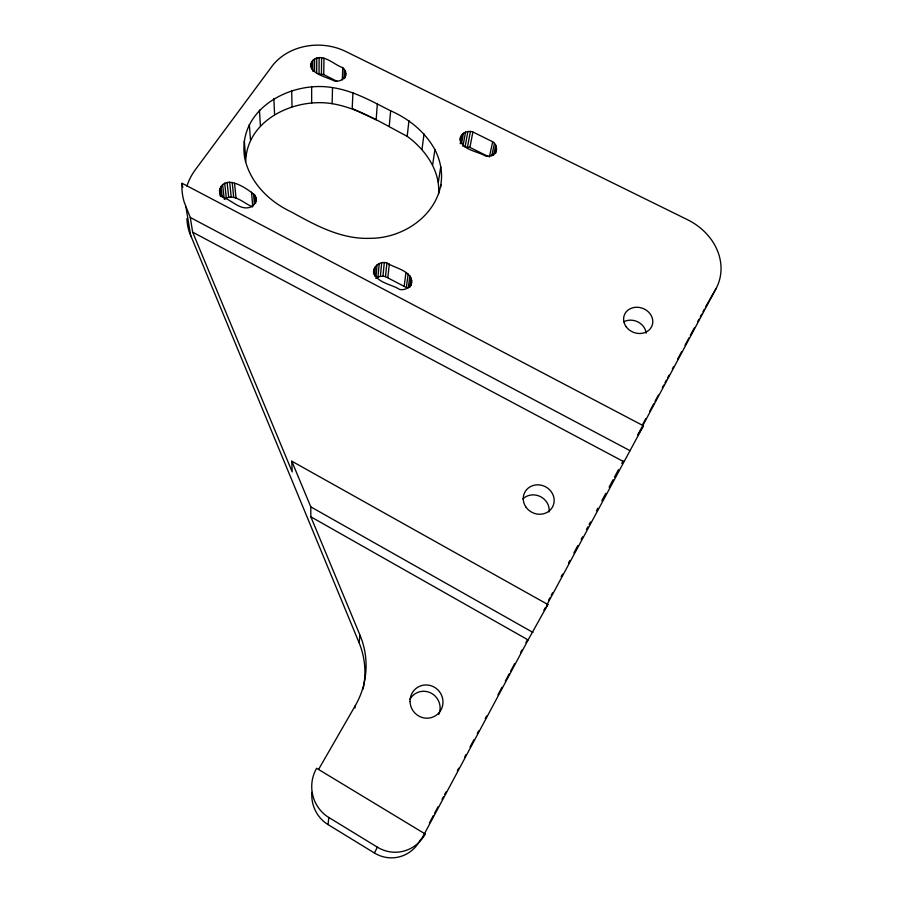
<?xml version="1.0" encoding="UTF-8"?>
<svg xmlns="http://www.w3.org/2000/svg" width="903" height="903" viewBox="0 0 903 903"><rect width="100%" height="100%" fill="white"/><g stroke="black" fill="none" stroke-linecap="round" stroke-linejoin="round"><path stroke-width="1.35" d="M312.799 71.258L312.799 60.332C322.439 52.092 333.738 64.802 342.745 67.623L345.42 71.044L345.77 75.75M314.56 71.258L314.594 58.955M316.682 73.053L316.75 57.995M319.143 57.544L319.03 73.978L323.759 74.622L337.282 81.439M321.445 74.046L321.603 57.611M323.759 74.622L323.963 58.21M438.598 193.897C440.325 170.52 425.268 149.605 407.185 136.285C382.951 123.835 359.45 108.236 332.146 103.676L332.507 87.614C290.202 80.378 236.338 109.805 244.781 158.431C250.233 182.869 269.286 201.708 291.477 212.002C315.711 225.434 341.176 239.351 369.79 238.336C415.933 238.448 458.295 195.77 434.907 149.65C425.132 131.906 409.036 118.88 390.649 110.798C371.957 101.407 353.513 90.706 332.507 87.614M312.799 60.332C304.435 72.714 327.281 77.015 334.449 81.01C339.528 82.117 346.086 78.809 345.872 73.053M342.327 79.848L342.745 67.623M344.009 78.685L344.348 69.181M345.172 77.816L345.42 71.044M352.938 92.546L352.204 108.529L376.156 119.817L377.33 103.98M411.158 285.269C415.019 271.182 395.175 268.484 386.913 262.999C380.14 260.707 372.668 266.419 373.605 273.643M373.819 274.072L374.293 268.642M374.542 276.058L375.388 266.543M389.227 126.533L390.649 110.798M375.964 277.04L377.07 264.793M546.733 605.157L643.433 425.798L182.09 183.286L181.988 184.404A70.378 60.32 -2.4 0 0 184.404 202.69L190.285 217.454L192.655 232.161L292.2 471.919L291.771 461.173L547.873 604.525L528.12 639.934L422.57 837.25M375.84 278.406L377.951 277.119L379.226 263.484M377.951 277.119L380.366 276.374L381.698 262.728M380.366 276.374L382.94 276.205L384.317 262.559M328.071 824.608L328.805 817.475A35.804 34.653 87.4 0 1 316.603 768.284L425.189 833.977L420.076 840.388A34.833 33.264 80.3 0 1 374.418 852.996L328.071 824.608A34.28 33.095 88.1 0 1 311.874 792.315M408.167 274.049L406.327 287.515L385.479 276.645L386.913 262.999M387.839 277.639L389.306 264.015M407.185 136.285L408.946 120.686M421.994 149.334L424.038 133.915M404.16 286.195L405.955 272.706M408.246 287.933L409.928 275.833M363.074 689.113A78.527 77.556 -43 0 0 359.044 642.643L360.06 635.351L310.835 516.798L310.801 506.876L291.771 461.173M409.804 287.335L411.125 277.955M410.91 285.608L411.678 280.257M432.65 164.865L434.907 149.65M354.981 707.907L355.353 705.548A80.209 79.182 -38.6 0 0 360.06 635.351M438.373 181.875L440.754 166.897M440.664 187.181L441.104 184.505M459.999 140.439C459.537 133.723 467.099 129.84 472.867 131.973L492.677 141.76C496.582 144.187 497.35 149.232 495.657 153.262M460.191 143.724L461.783 134.728M461.591 143.487L463.431 133.192M462.946 146.252L465.519 132.098M467.889 131.511L465.045 146.952L469.932 147.415L488.151 156.456M219.508 190.612C224.158 172.484 247.659 188.727 255.03 195.42C257.66 199.608 255.131 205.184 250.786 207.001C240.683 211.065 232.173 200.319 223.312 197.531L220.704 194.867L219.508 190.612L220.151 195.962M467.506 146.907L470.395 131.466M469.932 147.415L472.867 131.973M489.37 157.054L492.677 141.76M491.695 156.072L494.483 143.329M493.535 155.406L495.781 145.225M495.058 153.668L496.458 147.324M460.677 136.601C458.193 149.593 478.059 151.14 485.735 156.151C490.284 156.896 495.713 154.357 496.503 149.469M245.706 161.671C246.609 119.636 294.852 97.547 332.146 103.676M411.531 282.605C410.368 287.741 404.612 290.495 399.679 289.491C391.575 284.027 375.163 282.831 373.842 270.934M374.418 852.996L377.375 847.161A36.413 34.822 79.2 0 0 425.189 833.977M429.399 822.972L433.395 815.511M434.715 813.016L438.045 806.797M442.041 799.336L443.373 796.852M444.705 794.358L446.037 791.875M457.358 770.733L458.69 768.239M464.673 757.041L466.004 754.558M470 747.097L473.996 739.636M477.326 733.417L478.658 730.922M485.306 718.483L486.638 716M497.959 694.847L501.955 687.386M505.285 681.167L509.281 673.706M510.601 671.222L514.597 663.761M520.591 652.564L521.923 650.07M525.918 642.609L527.25 640.125M548.55 600.314L549.882 597.831M551.214 595.348L552.546 592.853M561.192 576.69L562.524 574.195M568.518 562.998L569.849 560.515M573.845 553.054L577.841 545.593M581.171 539.373L582.503 536.879M586.487 529.418L587.819 526.934M589.151 524.44L590.483 521.957M596.477 510.759L597.809 508.276M601.804 500.804L605.8 493.343M609.13 487.123L613.114 479.662M614.446 477.179L618.442 469.707M621.772 463.487L623.104 461.004M642.405 424.929L645.735 418.71M649.731 411.249L653.727 403.788M655.059 401.293L658.389 395.074M662.373 387.613L663.705 385.129M665.037 382.635L666.369 380.152M667.701 377.668L669.033 375.174M672.363 368.955L673.694 366.471M677.69 359.01L681.686 351.549M685.016 345.33L689 337.857M690.332 335.374L694.328 327.913M697.658 321.694L698.99 319.199M700.322 316.716L701.654 314.233M702.985 311.738L704.317 309.255M705.649 306.76L716.056 288.61A58.255 49.462 19.9 0 0 687.51 219.711L345.793 51.505A54.473 45.263 1.3 0 0 271.882 66.438L195.42 169.629A69.023 59.463 -2.5 0 0 186.91 186.142M544.08 610.101L545.401 607.629M637.947 434.614L716.056 288.61M318.59 769.401L355.353 705.548M637.992 434.84L643.433 425.798M544.216 610.281L547.873 604.525M224.283 199.428C233.821 192.226 244.149 203.818 252.716 206.889L251.576 192.204M382.94 276.205L385.479 276.645M190.285 217.454L630.102 450.721M192.655 232.161L623.521 461.591M310.801 506.876L532.951 632.427M310.835 516.798L528.12 639.934M328.805 817.475L377.375 847.161M186.898 218.673A67.725 58.627 -2.6 0 0 189.258 231.958L359.044 642.643M182.09 183.286L182.767 187.429M185.973 207.114L190.77 236.259M219.926 188.411L220.863 196.459M220.975 186.368L222.217 197.114M222.601 184.618L224.125 198.084M224.689 183.286L226.326 198.107M227.093 182.451L228.696 197.283M229.655 182.18L231.202 197.012M232.206 182.474L233.708 197.305M234.566 183.332L236.022 198.152M244.307 140.992L245.56 156.388M253.551 193.603L254.353 204.281M249.33 124.512L250.492 140.112M255.91 197.497L256.204 201.482M255.03 195.42L255.617 203.401M259.432 110.053L260.403 125.844M273.88 98.551L274.58 114.489M291.669 90.706L292.053 106.735M311.512 62.047L311.524 68.876M311.648 86.993L311.659 103.055M310.801 63.989L310.813 66.72M623.781 321.784A14.55 12.665 21.2 0 1 646.142 333.23M522.848 498.941A15.374 14.222 26.5 0 1 540.355 496.571A15.374 14.222 26.5 0 1 549.103 511.933M409.962 699.238A16.435 15.961 56.4 0 1 431.194 693.165A16.435 15.961 56.4 0 1 438.768 714.499M626.208 326.807A14.843 12.856 21 0 0 651.413 327.067A14.843 12.856 21 0 0 636.965 307.246A14.843 12.856 21 0 0 626.208 326.807M525.76 506.797A15.701 14.482 26 0 0 552.512 507.001A15.701 14.482 26 0 0 537.838 484.821A15.701 14.482 26 0 0 525.76 506.797M410.052 701.484A16.785 16.299 54.6 0 0 435.054 716.023A16.785 16.299 54.6 0 0 434.433 687.228A16.785 16.299 54.6 0 0 410.052 701.484"/></g></svg>
